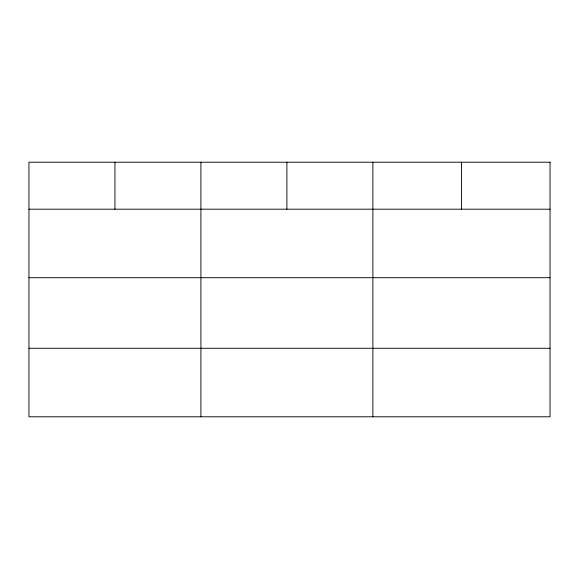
<?xml version="1.0" encoding="UTF-8"?>
<svg xmlns="http://www.w3.org/2000/svg" width="579" height="579" viewBox="0 0 579 579"><rect width="100%" height="100%" fill="white"/><g stroke="black" fill="none" stroke-linecap="round" stroke-linejoin="round"><path stroke-width="0.87" d="M28.95 209.193L550.05 209.193M28.95 277.696L550.05 277.696M28.95 348.276L550.05 348.276M461.463 162.214L461.463 209.193M372.876 162.214L372.876 416.786M286.894 162.214L286.894 209.193M200.913 162.214L200.913 416.786M114.932 162.214L114.932 209.193M550.05 162.214L28.95 162.214L28.95 416.786L550.05 416.786L550.05 162.214"/></g></svg>
